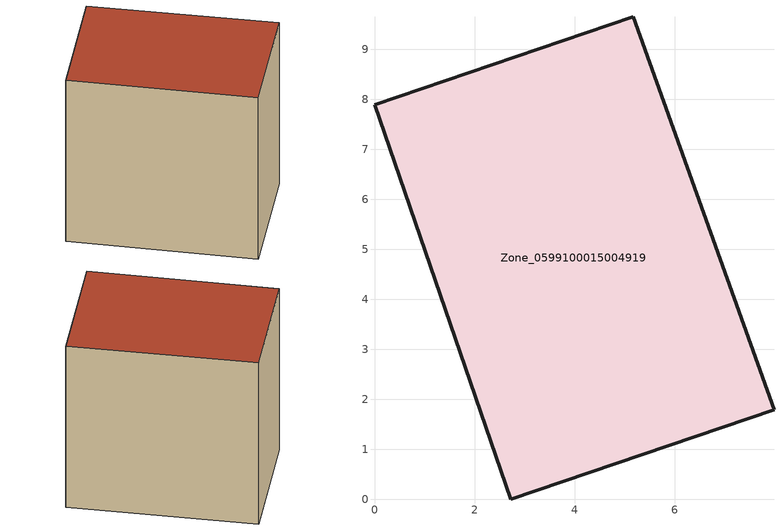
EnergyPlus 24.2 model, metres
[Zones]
Zone_0599100015004919
 floor ground (C_G): 7.99,1.79 2.72,0 0,7.89 5.18,9.65 z1.96
 wall outside (C_F): 2.72,0 7.99,1.79 5.18,9.65 0,7.89 2.72,0 z1.96:10.49
 roof outside (C_R): 5.18,9.65 0,7.89 2.72,0 7.99,1.79 z10.49
[BUILDING]
Pand.0599100015004919: North Axis=0; Terrain=City; Loads Convergence Tolerance Value=0.04; Temperature Convergence Tolerance Value=0.4; Solar Distribution=FullExterior; Maximum Number of Warmup Days=25; Minimum Number of Warmup Days=1
[Site:Location]
Rotterdam.The.Hague.AP_ZH_NLD Design_Conditions: Latitude=51.96; Longitude=4.45; Time Zone=1; Elevation=-4.5
[SITE:GROUNDTEMPERATURE:BUILDINGSURFACE]
18, 18, 18, 18, 18, 18, 18, 18, 18, 18, 18, 18
[MATERIAL] Thermal Absorptance=0.9; Solar Absorptance=0.7; Visible Absorptance=0.7
Name | Roughness | Thickness | Conductivity | Density | Specific Heat
G.TI.1975-1991 | MediumSmooth | 0.15 | 0.288461 | 540 | 1210
F.TI.1975-1991 | Rough | 0.3 | 0.230769 | 1920 | 840
R.TI.1975-1991 | MediumRough | 0.2 | 0.153846 | 1500 | 1000
[CONSTRUCTION]
C_G: G.TI.1975-1991
C_F: F.TI.1975-1991
C_R: R.TI.1975-1991
[ZONE]
Zone_0599100015004919: Type=1; Multiplier=1; Ceiling Height=Autocalculate; Volume=Autocalculate; Floor Area=autocalculate; Part of Total Floor Area=Yes
[ZONEINFILTRATION:DESIGNFLOWRATE]
Infil_Zone_0599100015004919: Zone or ZoneList or Space or SpaceList=Zone_0599100015004919; Schedule=AlwaysOn; Design Flow Rate Calculation Method=Flow/Area; Flow Rate per Floor Area=0.003; Constant Term Coefficient=1; Temperature Term Coefficient=0; Velocity Term Coefficient=0; Velocity Squared Term Coefficient=0
[HVACTEMPLATE:ZONE:IDEALLOADSAIRSYSTEM]
Zone_0599100015004919: Maximum Heating Supply Air Temperature=50; Minimum Cooling Supply Air Temperature=13; Maximum Heating Supply Air Humidity Ratio=0.0156; Minimum Cooling Supply Air Humidity Ratio=0.0077; Heating Limit=NoLimit; Cooling Limit=NoLimit; Dehumidification Control Type=ConstantSensibleHeatRatio; Cooling Sensible Heat Ratio=0.7; Dehumidification Setpoint=60; Humidification Control Type=None; Humidification Setpoint=30; Outdoor Air Method=None; Outdoor Air Flow Rate per Person=0.00944; Outdoor Air Flow Rate per Zone Floor Area=0; Outdoor Air Flow Rate per Zone=0; Demand Controlled Ventilation Type=None; Outdoor Air Economizer Type=NoEconomizer; Heat Recovery Type=None; Sensible Heat Recovery Effectiveness=0.7; Latent Heat Recovery Effectiveness=0.65
[ZONECONTROL:THERMOSTAT]
ThermostatControl_Zone_0599100015004919: Zone or ZoneList=Zone_0599100015004919; Control Type Schedule=DualSetpointControlType; Control 1=Thermostat_Zone_0599100015004919; Temperature Difference Between Cutout And Setpoint=0
[THERMOSTATSETPOINT:DUALSETPOINT]
Thermostat_Zone_0599100015004919: Heating Setpoint Temperature Schedule=HeatingSetpoint_Zone_0599100015004919; Cooling Setpoint Temperature Schedule=CoolingSetpoint_Zone_0599100015004919
[SCHEDULE:COMPACT]
HeatingSetpoint_Zone_0599100015004919: Through: 12/31, For: AllDays, Until: 24:00, 21
CoolingSetpoint_Zone_0599100015004919: Through: 12/31, For: AllDays, Until: 24:00, 24
DualSetpointControlType: Through: 12/31, For: AllDays, Until: 24:00, 4
AlwaysOn: Through: 12/31, For: AllDays, Until: 24:00, 1
